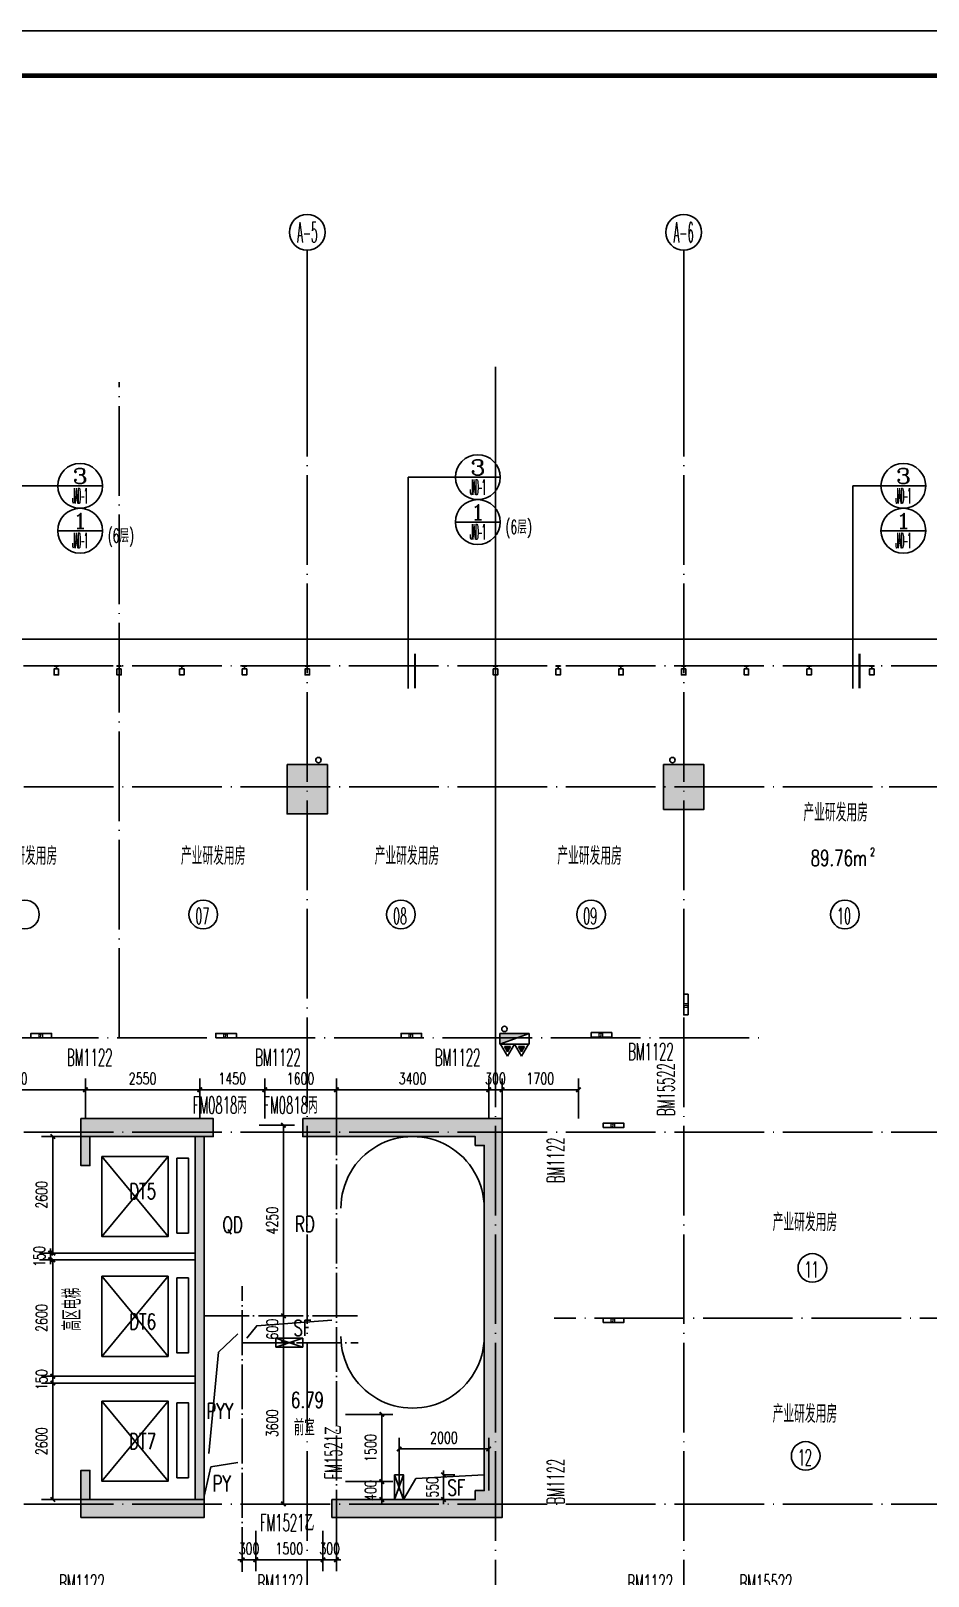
# Model space of a CAD drawing. Extents: x 1980812 to 2578970, y -669191 to 284498.
# Drawn here: x 2022199 to 2042221, y 241123 to 275602 of the extents above; entities that cross this region are included whole.
import ezdxf
from ezdxf.enums import TextEntityAlignment as Align

# ---------------------------------------------------------------- set-up
doc = ezdxf.new("R2010")
doc.units = 0
doc.header["$LTSCALE"] = 1000
doc.header["$MEASUREMENT"] = 0
doc.linetypes.add('DOTE', pattern=[2.42, 2, -0.2, 0.02, -0.2])
for name, color, linetype in [('0-文字（管井）', 53, 'Continuous'), ('0-文字（防火门)', 22, 'Continuous'), ('AXIS', 3, 'Continuous'), ('AXIS_TEXT', 7, 'Continuous'), ('COLU', 6, 'Continuous'), ('COLU_HATCH', 251, 'Continuous'), ('DIM_SYMB', 3, 'Continuous'), ('dote', 1, 'DOTE'), ('DQ-L', 2, 'Continuous'), ('DQ2', 2, 'Continuous'), ('J-A栋塔楼平面图$0$EQUIP_消火栓', 255, 'Continuous'), ('J-A栋塔楼平面图$0$VALVE_喷淋', 255, 'Continuous'), ('J-A栋塔楼平面图$0$VPIPE-废水', 30, 'Continuous'), ('J-A栋塔楼平面图$0$VPIPE-消防', 20, 'Continuous'), ('J-A栋塔楼平面图$0$VPIPE-雨水', 141, 'Continuous'), ('STAIR', 2, 'Continuous'), ('TK', 1, 'Continuous'), ('WALL', 4, 'Continuous'), ('WINDOW', 2, 'Continuous'), ('幕墙编号', 14, 'Continuous'), ('房号', 231, 'Continuous'), ('房间名称', 7, 'Continuous'), ('看线', 66, 'Continuous'), ('空线', 3, 'Continuous'), ('窗户分隔', 133, 'Continuous'), ('节点', 3, 'Continuous'), ('详细标注', 231, 'Continuous'), ('门窗编号', 56, 'Continuous'), ('门窗编号（回迁图纸）', 56, 'Continuous')]:
    doc.layers.add(name, color=color, linetype=linetype)
doc.styles.add('_TCH_AXIS', font='COMPLEX', dxfattribs={"bigfont": 'GBCBIG'})
doc.styles.add('_TCH_DIM_T3', font='SIMPLEX', dxfattribs={"width": 0.705882, "bigfont": 'GBCBIG'})
doc.styles.add('COMP', font='COMPLEX.shx', dxfattribs={"bigfont": 'hztxt'})
doc.styles.add('COMPLEX', font='COMPLEX')
doc.styles.add('D8', font='txtw.shx', dxfattribs={"width": 0.7, "bigfont": 'hztxtw.shx'})
doc.styles.add('HZF', font='ROMANS2', dxfattribs={"width": 0.7, "bigfont": 'HZDF2'})
doc.styles.add('HZTXTW', font='txtw.shx', dxfattribs={"width": 0.6, "bigfont": 'hztxtw.shx'})
doc.dimstyles.new('_TCH_ARCH&&100', dxfattribs={"dimtxt": 255, "dimasz": 100, "dimexe": 250, "dimexo": 300, "dimgap": 122.5, "dimtad": 1, "dimdec": 0, "dimzin": 0, "dimdsep": 46, "dimtxsty": '_TCH_DIM_T3', "dimblk": 'ARCHTICK', "dimcen": 0.09, "dimclrt": 7, "dimazin": 2, "dimtfac": 1, "dimtdec": 0, "dimtix": 1, "dimtmove": 2, "dimatfit": 3, "dimfxl": 1, "dimtolj": 1, "dimtzin": 0, "dimarcsym": 0})

# ---------------------------------------------------------------- blocks, each defined once
blk = doc.blocks.new('A$C40541402')
at = {"layer": 'dote'}
blk.add_line((-6421, -5600), (41785.7, -5600), dxfattribs=at)
blk = doc.blocks.new('_index')
blk.add_line((-0.5, 0), (0.5, 0))
blk.add_circle((0, 0), 0.5)
at = {"style": 'COMP'}
for tag, width, p, p2 in [('1', 2.333333, (-0.17, 0.05), (0.17, 0.05)), ('-', 1.166667, (-0.17, -0.39), (0.17, -0.39))]:
    blk.add_attdef(tag, text='', height=0.34, dxfattribs=dict(at, width=width)).set_placement(p, p2, align=Align.FIT)
blk = doc.blocks.new('_ArchTick')
at = {"color": 0, "linetype": 'ByBlock', "const_width": 0.4}
blk.add_lwpolyline([(-0.5, -0.5), (0.5, 0.5)], dxfattribs=at)
blk = doc.blocks.new('*D100')
at = {"layer": 'Defpoints', "color": 0, "transparency": 16777216}
for p in [(2023850, 245431), (2022688, 242831), (2023850, 242831)]:
    blk.add_point(p, dxfattribs=at)
at = {"layer": '详细标注', "color": 0, "lineweight": -2, "transparency": 16777216}
for p, q in [((2023550, 245431), (2022438, 245431)), ((2022688, 245431), (2022688, 242831)), ((2023550, 242831), (2022438, 242831))]:
    blk.add_line(p, q, dxfattribs=at)
at = {"layer": '详细标注', "color": 0, "lineweight": -2, "transparency": 16777216, "xscale": 100, "yscale": 100, "zscale": 100}
for p, rotation in [((2022688, 245431), 90), ((2022688, 242831), 270)]:
    blk.add_blockref('_ArchTick', p, dxfattribs=dict(at, rotation=rotation))
at = {"layer": '详细标注', "color": 7, "transparency": 16777216, "insert": (2022438, 244131), "char_height": 255, "attachment_point": 5, "rotation": 90, "style": '_TCH_DIM_T3'}
blk.add_mtext('\\A1;2600', dxfattribs=at)
blk = doc.blocks.new('*D101')
at = {"layer": 'Defpoints', "color": 0, "transparency": 16777216}
for p in [(2022688, 245581), (2023850, 245581), (2023850, 245431)]:
    blk.add_point(p, dxfattribs=at)
at = {"layer": '详细标注', "color": 0, "lineweight": -2, "transparency": 16777216}
for p, q in [((2023550, 245581), (2022438, 245581)), ((2022688, 245581), (2022688, 245681)), ((2022688, 245431), (2022688, 245581)), ((2023550, 245431), (2022438, 245431)), ((2022688, 245431), (2022688, 245331))]:
    blk.add_line(p, q, dxfattribs=at)
at = {"layer": '详细标注', "color": 0, "lineweight": -2, "transparency": 16777216, "xscale": 100, "yscale": 100, "zscale": 100}
for p, rotation in [((2022688, 245581), 270), ((2022688, 245431), 90)]:
    blk.add_blockref('_ArchTick', p, dxfattribs=dict(at, rotation=rotation))
at = {"layer": '详细标注', "color": 7, "transparency": 16777216, "insert": (2022438, 245506), "char_height": 255, "attachment_point": 5, "rotation": 90, "style": '_TCH_DIM_T3'}
blk.add_mtext('\\A1;150', dxfattribs=at)
blk = doc.blocks.new('*D102')
at = {"layer": 'Defpoints', "color": 0, "transparency": 16777216}
for p in [(2022688, 248181), (2023850, 248181), (2023850, 245581)]:
    blk.add_point(p, dxfattribs=at)
at = {"layer": '详细标注', "color": 0, "lineweight": -2, "transparency": 16777216}
for p, q in [((2023550, 248181), (2022438, 248181)), ((2022688, 245581), (2022688, 248181)), ((2023550, 245581), (2022438, 245581))]:
    blk.add_line(p, q, dxfattribs=at)
at = {"layer": '详细标注', "color": 0, "lineweight": -2, "transparency": 16777216, "xscale": 100, "yscale": 100, "zscale": 100}
for p, rotation in [((2022688, 248181), 90), ((2022688, 245581), 270)]:
    blk.add_blockref('_ArchTick', p, dxfattribs=dict(at, rotation=rotation))
at = {"layer": '详细标注', "color": 7, "transparency": 16777216, "insert": (2022438, 246881), "char_height": 255, "attachment_point": 5, "rotation": 90, "style": '_TCH_DIM_T3'}
blk.add_mtext('\\A1;2600', dxfattribs=at)
blk = doc.blocks.new('*D103')
at = {"layer": 'Defpoints', "color": 0, "transparency": 16777216}
for p in [(2022638, 248331), (2023850, 248331), (2023850, 248181)]:
    blk.add_point(p, dxfattribs=at)
at = {"layer": '详细标注', "color": 0, "lineweight": -2, "transparency": 16777216}
for p, q in [((2023550, 248331), (2022388, 248331)), ((2022638, 248331), (2022638, 248431)), ((2022638, 248181), (2022638, 248331)), ((2023550, 248181), (2022388, 248181)), ((2022638, 248181), (2022638, 248081))]:
    blk.add_line(p, q, dxfattribs=at)
at = {"layer": '详细标注', "color": 0, "lineweight": -2, "transparency": 16777216, "xscale": 100, "yscale": 100, "zscale": 100}
for p, rotation in [((2022638, 248331), 270), ((2022638, 248181), 90)]:
    blk.add_blockref('_ArchTick', p, dxfattribs=dict(at, rotation=rotation))
at = {"layer": '详细标注', "color": 7, "transparency": 16777216, "insert": (2022388, 248256), "char_height": 255, "attachment_point": 5, "rotation": 90, "style": '_TCH_DIM_T3'}
blk.add_mtext('\\A1;150', dxfattribs=at)
blk = doc.blocks.new('*D104')
at = {"layer": 'Defpoints', "color": 0, "transparency": 16777216}
for p in [(2022688, 250931), (2023850, 250931), (2023850, 248331)]:
    blk.add_point(p, dxfattribs=at)
at = {"layer": '详细标注', "color": 0, "lineweight": -2, "transparency": 16777216}
for p, q in [((2023550, 250931), (2022438, 250931)), ((2022688, 248331), (2022688, 250931)), ((2023550, 248331), (2022438, 248331))]:
    blk.add_line(p, q, dxfattribs=at)
at = {"layer": '详细标注', "color": 0, "lineweight": -2, "transparency": 16777216, "xscale": 100, "yscale": 100, "zscale": 100}
for p, rotation in [((2022688, 250931), 90), ((2022688, 248331), 270)]:
    blk.add_blockref('_ArchTick', p, dxfattribs=dict(at, rotation=rotation))
at = {"layer": '详细标注', "color": 7, "transparency": 16777216, "insert": (2022438, 249631), "char_height": 255, "attachment_point": 5, "rotation": 90, "style": '_TCH_DIM_T3'}
blk.add_mtext('\\A1;2600', dxfattribs=at)
blk = doc.blocks.new('huxingbianhao')
at = {"layer": '房号'}
for centre in [(25398, -2845), (29378, -2845), (33790, -2845), (38033, -2845), (43698, -2845), (42972, -10732), (42823, -14927)]:
    blk.add_circle(centre, 320, dxfattribs=at)
at = {"layer": '房号', "style": 'HZTXTW', "width": 0.506757}
for s, p in [('07', (29203, -3059)), ('08', (33615, -3059)), ('09', (37858, -3059)), ('10', (43523, -3059)), ('11', (42797, -10945)), ('12', (42648, -15140))]:
    blk.add_text(s, height=358.4, dxfattribs=at).set_placement(p)
blk = doc.blocks.new('*D1727')
at = {"layer": 'Defpoints', "color": 0, "transparency": 16777216}
for p in [(11000, -6200), (12113, -6200), (11000, -7700)]:
    blk.add_point(p, dxfattribs=at)
at = {"layer": '详细标注', "color": 0, "lineweight": -2, "transparency": 16777216}
for p, q in [((11300, -6200), (12363, -6200)), ((12113, -7700), (12113, -6200)), ((11300, -7700), (12363, -7700))]:
    blk.add_line(p, q, dxfattribs=at)
at = {"layer": '详细标注', "color": 0, "lineweight": -2, "transparency": 16777216, "xscale": 100, "yscale": 100, "zscale": 100}
for p, rotation in [((12113, -6200), 90), ((12113, -7700), 270)]:
    blk.add_blockref('_ArchTick', p, dxfattribs=dict(at, rotation=rotation))
at = {"layer": '详细标注', "color": 7, "transparency": 16777216, "insert": (11863, -6950), "char_height": 255, "attachment_point": 5, "rotation": 90, "style": '_TCH_DIM_T3'}
blk.add_mtext('\\A1;1500', dxfattribs=at)
blk = doc.blocks.new('*D1728')
at = {"layer": 'Defpoints', "color": 0, "transparency": 16777216}
for p in [(11000, -7700), (11000, -8100), (12113, -8100)]:
    blk.add_point(p, dxfattribs=at)
at = {"layer": '详细标注', "color": 0, "lineweight": -2, "transparency": 16777216}
for p, q in [((11300, -7700), (12363, -7700)), ((12113, -7700), (12113, -7600)), ((12113, -7700), (12113, -8100)), ((11300, -8100), (12363, -8100)), ((12113, -8100), (12113, -8200))]:
    blk.add_line(p, q, dxfattribs=at)
at = {"layer": '详细标注', "color": 0, "lineweight": -2, "transparency": 16777216, "xscale": 100, "yscale": 100, "zscale": 100}
for p, rotation in [((12113, -7700), 270), ((12113, -8100), 90)]:
    blk.add_blockref('_ArchTick', p, dxfattribs=dict(at, rotation=rotation))
at = {"layer": '详细标注', "color": 7, "transparency": 16777216, "insert": (11863, -7900), "char_height": 255, "attachment_point": 5, "rotation": 90, "style": '_TCH_DIM_T3'}
blk.add_mtext('\\A1;400', dxfattribs=at)
blk = doc.blocks.new('*D1736')
at = {"layer": 'Defpoints', "color": 0, "transparency": 16777216}
for p in [(5500, 1044), (2300, 100), (5500, 100)]:
    blk.add_point(p, dxfattribs=at)
at = {"layer": '详细标注', "color": 0, "lineweight": -2, "transparency": 16777216}
for p, q in [((2300, 400), (2300, 1294)), ((2300, 1044), (5500, 1044)), ((5500, 400), (5500, 1294))]:
    blk.add_line(p, q, dxfattribs=at)
at = {"layer": '详细标注', "color": 0, "lineweight": -2, "transparency": 16777216, "xscale": 100, "yscale": 100, "zscale": 100, "rotation": 180}
blk.add_blockref('_ArchTick', (2300, 1044), dxfattribs=at)
at = {"layer": '详细标注', "color": 0, "lineweight": -2, "transparency": 16777216, "xscale": 100, "yscale": 100, "zscale": 100}
blk.add_blockref('_ArchTick', (5500, 1044), dxfattribs=at)
at = {"layer": '详细标注', "color": 7, "transparency": 16777216, "insert": (3900, 1294), "char_height": 255, "attachment_point": 5, "style": '_TCH_DIM_T3'}
blk.add_mtext('\\A1;3200', dxfattribs=at)
blk = doc.blocks.new('*D1737')
at = {"layer": 'Defpoints', "color": 0, "transparency": 16777216}
for p in [(8050, 1044), (5500, 100), (8050, 100)]:
    blk.add_point(p, dxfattribs=at)
at = {"layer": '详细标注', "color": 0, "lineweight": -2, "transparency": 16777216}
for p, q in [((5500, 400), (5500, 1294)), ((5500, 1044), (8050, 1044)), ((8050, 400), (8050, 1294))]:
    blk.add_line(p, q, dxfattribs=at)
at = {"layer": '详细标注', "color": 0, "lineweight": -2, "transparency": 16777216, "xscale": 100, "yscale": 100, "zscale": 100, "rotation": 180}
blk.add_blockref('_ArchTick', (5500, 1044), dxfattribs=at)
at = {"layer": '详细标注', "color": 0, "lineweight": -2, "transparency": 16777216, "xscale": 100, "yscale": 100, "zscale": 100}
blk.add_blockref('_ArchTick', (8050, 1044), dxfattribs=at)
at = {"layer": '详细标注', "color": 7, "transparency": 16777216, "insert": (6775, 1294), "char_height": 255, "attachment_point": 5, "style": '_TCH_DIM_T3'}
blk.add_mtext('\\A1;2550', dxfattribs=at)
blk = doc.blocks.new('*D1738')
at = {"layer": 'Defpoints', "color": 0, "transparency": 16777216}
for p in [(9500, 1044), (8050, 100), (9500, 100)]:
    blk.add_point(p, dxfattribs=at)
at = {"layer": '详细标注', "color": 0, "lineweight": -2, "transparency": 16777216}
for p, q in [((8050, 400), (8050, 1294)), ((8050, 1044), (9500, 1044)), ((9500, 400), (9500, 1294))]:
    blk.add_line(p, q, dxfattribs=at)
at = {"layer": '详细标注', "color": 0, "lineweight": -2, "transparency": 16777216, "xscale": 100, "yscale": 100, "zscale": 100, "rotation": 180}
blk.add_blockref('_ArchTick', (8050, 1044), dxfattribs=at)
at = {"layer": '详细标注', "color": 0, "lineweight": -2, "transparency": 16777216, "xscale": 100, "yscale": 100, "zscale": 100}
blk.add_blockref('_ArchTick', (9500, 1044), dxfattribs=at)
at = {"layer": '详细标注', "color": 7, "transparency": 16777216, "insert": (8775, 1294), "char_height": 255, "attachment_point": 5, "style": '_TCH_DIM_T3'}
blk.add_mtext('\\A1;1450', dxfattribs=at)
blk = doc.blocks.new('*D1739')
at = {"layer": 'Defpoints', "color": 0, "transparency": 16777216}
for p in [(11100, 1044), (9500, 100), (11100, 100)]:
    blk.add_point(p, dxfattribs=at)
at = {"layer": '详细标注', "color": 0, "lineweight": -2, "transparency": 16777216}
for p, q in [((9500, 400), (9500, 1294)), ((9500, 1044), (11100, 1044)), ((11100, 400), (11100, 1294))]:
    blk.add_line(p, q, dxfattribs=at)
at = {"layer": '详细标注', "color": 0, "lineweight": -2, "transparency": 16777216, "xscale": 100, "yscale": 100, "zscale": 100, "rotation": 180}
blk.add_blockref('_ArchTick', (9500, 1044), dxfattribs=at)
at = {"layer": '详细标注', "color": 0, "lineweight": -2, "transparency": 16777216, "xscale": 100, "yscale": 100, "zscale": 100}
blk.add_blockref('_ArchTick', (11100, 1044), dxfattribs=at)
at = {"layer": '详细标注', "color": 7, "transparency": 16777216, "insert": (10300, 1294), "char_height": 255, "attachment_point": 5, "style": '_TCH_DIM_T3'}
blk.add_mtext('\\A1;1600', dxfattribs=at)
blk = doc.blocks.new('*D1740')
at = {"layer": 'Defpoints', "color": 0, "transparency": 16777216}
for p in [(14500, 1044), (11100, 100), (14500, 100)]:
    blk.add_point(p, dxfattribs=at)
at = {"layer": '详细标注', "color": 0, "lineweight": -2, "transparency": 16777216}
for p, q in [((11100, 400), (11100, 1294)), ((11100, 1044), (14500, 1044)), ((14500, 400), (14500, 1294))]:
    blk.add_line(p, q, dxfattribs=at)
at = {"layer": '详细标注', "color": 0, "lineweight": -2, "transparency": 16777216, "xscale": 100, "yscale": 100, "zscale": 100, "rotation": 180}
blk.add_blockref('_ArchTick', (11100, 1044), dxfattribs=at)
at = {"layer": '详细标注', "color": 0, "lineweight": -2, "transparency": 16777216, "xscale": 100, "yscale": 100, "zscale": 100}
blk.add_blockref('_ArchTick', (14500, 1044), dxfattribs=at)
at = {"layer": '详细标注', "color": 7, "transparency": 16777216, "insert": (12800, 1294), "char_height": 255, "attachment_point": 5, "style": '_TCH_DIM_T3'}
blk.add_mtext('\\A1;3400', dxfattribs=at)
blk = doc.blocks.new('*D1741')
at = {"layer": 'Defpoints', "color": 0, "transparency": 16777216}
for p in [(14800, 1044), (14500, 100), (14800, 100)]:
    blk.add_point(p, dxfattribs=at)
at = {"layer": '详细标注', "color": 0, "lineweight": -2, "transparency": 16777216}
for p, q in [((14500, 1044), (14400, 1044)), ((14500, 400), (14500, 1294)), ((14500, 1044), (14800, 1044)), ((14800, 400), (14800, 1294)), ((14800, 1044), (14900, 1044))]:
    blk.add_line(p, q, dxfattribs=at)
at = {"layer": '详细标注', "color": 0, "lineweight": -2, "transparency": 16777216, "xscale": 100, "yscale": 100, "zscale": 100}
blk.add_blockref('_ArchTick', (14500, 1044), dxfattribs=at)
at = {"layer": '详细标注', "color": 0, "lineweight": -2, "transparency": 16777216, "xscale": 100, "yscale": 100, "zscale": 100, "rotation": 180}
blk.add_blockref('_ArchTick', (14800, 1044), dxfattribs=at)
at = {"layer": '详细标注', "color": 7, "transparency": 16777216, "insert": (14650, 1294), "char_height": 255, "attachment_point": 5, "style": '_TCH_DIM_T3'}
blk.add_mtext('\\A1;300', dxfattribs=at)
blk = doc.blocks.new('*D1742')
at = {"layer": 'Defpoints', "color": 0, "transparency": 16777216}
for p in [(16500, 1044), (14800, 100), (16500, 100)]:
    blk.add_point(p, dxfattribs=at)
at = {"layer": '详细标注', "color": 0, "lineweight": -2, "transparency": 16777216}
for p, q in [((14800, 400), (14800, 1294)), ((14800, 1044), (16500, 1044)), ((16500, 400), (16500, 1294))]:
    blk.add_line(p, q, dxfattribs=at)
at = {"layer": '详细标注', "color": 0, "lineweight": -2, "transparency": 16777216, "xscale": 100, "yscale": 100, "zscale": 100, "rotation": 180}
blk.add_blockref('_ArchTick', (14800, 1044), dxfattribs=at)
at = {"layer": '详细标注', "color": 0, "lineweight": -2, "transparency": 16777216, "xscale": 100, "yscale": 100, "zscale": 100}
blk.add_blockref('_ArchTick', (16500, 1044), dxfattribs=at)
at = {"layer": '详细标注', "color": 7, "transparency": 16777216, "insert": (15650, 1294), "char_height": 255, "attachment_point": 5, "style": '_TCH_DIM_T3'}
blk.add_mtext('\\A1;1700', dxfattribs=at)
blk = doc.blocks.new('*D1751')
at = {"layer": 'Defpoints', "color": 0, "transparency": 16777216}
for p in [(9080, 250), (9918, 250), (9080, -4000)]:
    blk.add_point(p, dxfattribs=at)
at = {"layer": '详细标注', "color": 0, "lineweight": -2, "transparency": 16777216}
for p, q in [((9380, 250), (10168, 250)), ((9918, -4000), (9918, 250)), ((9380, -4000), (10168, -4000))]:
    blk.add_line(p, q, dxfattribs=at)
at = {"layer": '详细标注', "color": 0, "lineweight": -2, "transparency": 16777216, "xscale": 100, "yscale": 100, "zscale": 100}
for p, rotation in [((9918, 250), 90), ((9918, -4000), 270)]:
    blk.add_blockref('_ArchTick', p, dxfattribs=dict(at, rotation=rotation))
at = {"layer": '详细标注', "color": 7, "transparency": 16777216, "insert": (9668, -1875), "char_height": 255, "attachment_point": 5, "rotation": 90, "style": '_TCH_DIM_T3'}
blk.add_mtext('\\A1;4250', dxfattribs=at)
blk = doc.blocks.new('*D1752')
at = {"layer": 'Defpoints', "color": 0, "transparency": 16777216}
for p in [(9380, -4000), (9380, -4600), (9918, -4600)]:
    blk.add_point(p, dxfattribs=at)
at = {"layer": '详细标注', "color": 0, "lineweight": -2, "transparency": 16777216}
for p, q in [((9680, -4000), (10168, -4000)), ((9918, -4000), (9918, -3900)), ((9918, -4000), (9918, -4600)), ((9680, -4600), (10168, -4600)), ((9918, -4600), (9918, -4700))]:
    blk.add_line(p, q, dxfattribs=at)
at = {"layer": '详细标注', "color": 0, "lineweight": -2, "transparency": 16777216, "xscale": 100, "yscale": 100, "zscale": 100}
for p, rotation in [((9918, -4000), 270), ((9918, -4600), 90)]:
    blk.add_blockref('_ArchTick', p, dxfattribs=dict(at, rotation=rotation))
at = {"layer": '详细标注', "color": 7, "transparency": 16777216, "insert": (9668, -4300), "char_height": 255, "attachment_point": 5, "rotation": 90, "style": '_TCH_DIM_T3'}
blk.add_mtext('\\A1;600', dxfattribs=at)
blk = doc.blocks.new('*D1753')
at = {"layer": 'Defpoints', "color": 0, "transparency": 16777216}
for p in [(9380, -4600), (9380, -8200), (9918, -8200)]:
    blk.add_point(p, dxfattribs=at)
at = {"layer": '详细标注', "color": 0, "lineweight": -2, "transparency": 16777216}
for p, q in [((9680, -4600), (10168, -4600)), ((9918, -4600), (9918, -8200)), ((9680, -8200), (10168, -8200))]:
    blk.add_line(p, q, dxfattribs=at)
at = {"layer": '详细标注', "color": 0, "lineweight": -2, "transparency": 16777216, "xscale": 100, "yscale": 100, "zscale": 100}
for p, rotation in [((9918, -4600), 90), ((9918, -8200), 270)]:
    blk.add_blockref('_ArchTick', p, dxfattribs=dict(at, rotation=rotation))
at = {"layer": '详细标注', "color": 7, "transparency": 16777216, "insert": (9668, -6400), "char_height": 255, "attachment_point": 5, "rotation": 90, "style": '_TCH_DIM_T3'}
blk.add_mtext('\\A1;3600', dxfattribs=at)
blk = doc.blocks.new('*D1758')
at = {"layer": 'Defpoints', "color": 0, "transparency": 16777216}
for p in [(9000, -8500), (9300, -8500), (9300, -9445)]:
    blk.add_point(p, dxfattribs=at)
at = {"layer": '详细标注', "color": 0, "lineweight": -2, "transparency": 16777216}
for p, q in [((9000, -8800), (9000, -9695)), ((9300, -8800), (9300, -9695)), ((9000, -9445), (8900, -9445)), ((9000, -9445), (9300, -9445)), ((9300, -9445), (9400, -9445))]:
    blk.add_line(p, q, dxfattribs=at)
at = {"layer": '详细标注', "color": 0, "lineweight": -2, "transparency": 16777216, "xscale": 100, "yscale": 100, "zscale": 100}
blk.add_blockref('_ArchTick', (9000, -9445), dxfattribs=at)
at = {"layer": '详细标注', "color": 0, "lineweight": -2, "transparency": 16777216, "xscale": 100, "yscale": 100, "zscale": 100, "rotation": 180}
blk.add_blockref('_ArchTick', (9300, -9445), dxfattribs=at)
at = {"layer": '详细标注', "color": 7, "transparency": 16777216, "insert": (9150, -9195), "char_height": 255, "attachment_point": 5, "style": '_TCH_DIM_T3'}
blk.add_mtext('\\A1;300', dxfattribs=at)
blk = doc.blocks.new('*D1759')
at = {"layer": 'Defpoints', "color": 0, "transparency": 16777216}
for p in [(9300, -8500), (10800, -8500), (10800, -9445)]:
    blk.add_point(p, dxfattribs=at)
at = {"layer": '详细标注', "color": 0, "lineweight": -2, "transparency": 16777216}
for p, q in [((9300, -8800), (9300, -9695)), ((10800, -8800), (10800, -9695)), ((9300, -9445), (10800, -9445))]:
    blk.add_line(p, q, dxfattribs=at)
at = {"layer": '详细标注', "color": 0, "lineweight": -2, "transparency": 16777216, "xscale": 100, "yscale": 100, "zscale": 100, "rotation": 180}
blk.add_blockref('_ArchTick', (9300, -9445), dxfattribs=at)
at = {"layer": '详细标注', "color": 0, "lineweight": -2, "transparency": 16777216, "xscale": 100, "yscale": 100, "zscale": 100}
blk.add_blockref('_ArchTick', (10800, -9445), dxfattribs=at)
at = {"layer": '详细标注', "color": 7, "transparency": 16777216, "insert": (10050, -9195), "char_height": 255, "attachment_point": 5, "style": '_TCH_DIM_T3'}
blk.add_mtext('\\A1;1500', dxfattribs=at)
blk = doc.blocks.new('*D1760')
at = {"layer": 'Defpoints', "color": 0, "transparency": 16777216}
for p in [(10800, -8500), (11100, -8500), (11100, -9445)]:
    blk.add_point(p, dxfattribs=at)
at = {"layer": '详细标注', "color": 0, "lineweight": -2, "transparency": 16777216}
for p, q in [((10800, -8800), (10800, -9695)), ((11100, -8800), (11100, -9695)), ((10800, -9445), (10700, -9445)), ((10800, -9445), (11100, -9445)), ((11100, -9445), (11200, -9445))]:
    blk.add_line(p, q, dxfattribs=at)
at = {"layer": '详细标注', "color": 0, "lineweight": -2, "transparency": 16777216, "xscale": 100, "yscale": 100, "zscale": 100}
blk.add_blockref('_ArchTick', (10800, -9445), dxfattribs=at)
at = {"layer": '详细标注', "color": 0, "lineweight": -2, "transparency": 16777216, "xscale": 100, "yscale": 100, "zscale": 100, "rotation": 180}
blk.add_blockref('_ArchTick', (11100, -9445), dxfattribs=at)
at = {"layer": '详细标注', "color": 7, "transparency": 16777216, "insert": (10950, -9195), "char_height": 255, "attachment_point": 5, "style": '_TCH_DIM_T3'}
blk.add_mtext('\\A1;300', dxfattribs=at)
blk = doc.blocks.new('*D1761')
at = {"layer": 'Defpoints', "color": 0, "transparency": 16777216}
for p in [(14500, -6972), (12500, -8200), (14500, -8200)]:
    blk.add_point(p, dxfattribs=at)
at = {"layer": '详细标注', "color": 0, "lineweight": -2, "transparency": 16777216}
for p, q in [((12500, -7900), (12500, -6722)), ((14500, -7900), (14500, -6722)), ((12500, -6972), (14500, -6972))]:
    blk.add_line(p, q, dxfattribs=at)
at = {"layer": '详细标注', "color": 0, "lineweight": -2, "transparency": 16777216, "xscale": 100, "yscale": 100, "zscale": 100, "rotation": 180}
blk.add_blockref('_ArchTick', (12500, -6972), dxfattribs=at)
at = {"layer": '详细标注', "color": 0, "lineweight": -2, "transparency": 16777216, "xscale": 100, "yscale": 100, "zscale": 100}
blk.add_blockref('_ArchTick', (14500, -6972), dxfattribs=at)
at = {"layer": '详细标注', "color": 7, "transparency": 16777216, "insert": (13500, -6722), "char_height": 255, "attachment_point": 5, "style": '_TCH_DIM_T3'}
blk.add_mtext('\\A1;2000', dxfattribs=at)
blk = doc.blocks.new('*D1763')
at = {"layer": 'Defpoints', "color": 0, "transparency": 16777216}
for p in [(13180, -7550), (13491, -7550), (13180, -8100)]:
    blk.add_point(p, dxfattribs=at)
at = {"layer": '详细标注', "color": 0, "lineweight": -2, "transparency": 16777216}
for p, q in [((13480, -7550), (13741, -7550)), ((13491, -7550), (13491, -7450)), ((13491, -8100), (13491, -7550)), ((13480, -8100), (13741, -8100)), ((13491, -8100), (13491, -8200))]:
    blk.add_line(p, q, dxfattribs=at)
at = {"layer": '详细标注', "color": 0, "lineweight": -2, "transparency": 16777216, "xscale": 100, "yscale": 100, "zscale": 100}
for p, rotation in [((13491, -7550), 270), ((13491, -8100), 90)]:
    blk.add_blockref('_ArchTick', p, dxfattribs=dict(at, rotation=rotation))
at = {"layer": '详细标注', "color": 7, "transparency": 16777216, "insert": (13241, -7825), "char_height": 255, "attachment_point": 5, "rotation": 90, "style": '_TCH_DIM_T3'}
blk.add_mtext('\\A1;550', dxfattribs=at)
blk = doc.blocks.new('4~10层墙柱')
at = {"layer": 'COLU_HATCH'}
h = blk.add_hatch(color=256, dxfattribs=at)
h.dxf.hatch_style = 1
h.paths.add_polyline_path([(53902, -1140648), (53902, -1139748), (54902, -1139748), (54902, -1140648)])
h = blk.add_hatch(color=256, dxfattribs=at)
h.dxf.hatch_style = 1
h.paths.add_polyline_path([(61802, -1148698), (62202, -1148698), (62202, -1144848), (62402, -1144848), (62402, -1144648), (70102, -1144648), (70102, -1144848), (70302, -1144848), (70302, -1148048), (70702, -1148048), (70702, -1144248), (61802, -1144248)])
h = blk.add_hatch(color=256, dxfattribs=at)
h.dxf.hatch_style = 1
h.paths.add_polyline_path([(53902, -1149048), (53902, -1148148), (55002, -1148148), (55002, -1149048)])
h = blk.add_hatch(color=256, dxfattribs=at)
h.dxf.hatch_style = 1
h.paths.add_polyline_path([(61802, -1153648), (62852, -1153648), (62852, -1153448), (62202, -1153448), (62202, -1150698), (61802, -1150698)])
h = blk.add_hatch(color=256, dxfattribs=at)
h.dxf.hatch_style = 1
h.paths.add_polyline_path([(62202, -1150898), (70302, -1150898), (70302, -1151098), (62202, -1151098)])
h = blk.add_hatch(color=256, dxfattribs=at)
h.dxf.hatch_style = 1
h.paths.add_polyline_path([(70702, -1153648), (69652, -1153648), (69652, -1153448), (70302, -1153448), (70302, -1150898), (70702, -1150898)])
at = {"layer": 'COLU'}
for points in [[(53902, -1140648), (53902, -1139748), (54902, -1139748), (54902, -1140648)], [(61802, -1148698), (62202, -1148698), (62202, -1144848), (62402, -1144848), (62402, -1144648), (70102, -1144648), (70102, -1144848), (70302, -1144848), (70302, -1148048), (70702, -1148048), (70702, -1144248), (61802, -1144248)], [(53902, -1149048), (53902, -1148148), (55002, -1148148), (55002, -1149048)], [(61802, -1153648), (62852, -1153648), (62852, -1153448), (62202, -1153448), (62202, -1150698), (61802, -1150698)], [(62202, -1150898), (70302, -1150898), (70302, -1151098), (62202, -1151098)], [(70702, -1153648), (69652, -1153648), (69652, -1153448), (70302, -1153448), (70302, -1150898), (70702, -1150898)]]:
    blk.add_lwpolyline(points, close=True, dxfattribs=at)
blk = doc.blocks.new('J-A栋塔楼平面图$0$灭火器')
at = {"layer": 'J-A栋塔楼平面图$0$VALVE_喷淋'}
for points in [[(-87, 50), (-156, 170), (-225, 50)], [(225, 50), (156, 170), (87, 50)]]:
    blk.add_hatch(color=8, dxfattribs=at).paths.add_polyline_path(points)
at = {"layer": 'J-A栋塔楼平面图$0$EQUIP_消火栓'}
for p, q in [((-156, 270), (-312, 0)), ((-156, 170), (-225, 50)), ((-225, 50), (-87, 50)), ((0, 0), (-156, 270)), ((-87, 50), (-156, 170)), ((156, 270), (0, 0)), ((0, 0), (312, 0)), ((156, 170), (87, 50)), ((87, 50), (225, 50)), ((312, 0), (156, 270)), ((225, 50), (156, 170)), ((-312, 0), (0, 0))]:
    blk.add_line(p, q, dxfattribs=at)
blk = doc.blocks.new('J-A栋塔楼平面图$0$$TwtSys$00000434')
for p, q in [((-0.5, 0.5), (-0.5, -0.5)), ((-0.5, -0.5), (0.5, 0.5)), ((0.5, 0.5), (-0.5, 0.5)), ((0.5, -0.5), (0.5, 0.5)), ((-0.5, -0.5), (0.5, -0.5))]:
    blk.add_line(p, q)
blk.add_solid([(0.5, -0.5), (0.5, 0.5), (-0.5, -0.5)])
blk = doc.blocks.new('J-A栋塔楼平面图$0$A$C67AB3AD5')
at = {"layer": 'J-A栋塔楼平面图$0$VPIPE-废水', "linetype": 'Continuous'}
blk.add_circle((31950, 600), 60, dxfattribs=at)
at = {"layer": 'J-A栋塔楼平面图$0$VPIPE-消防', "linetype": 'Continuous'}
blk.add_circle((36100, -5400), 60, dxfattribs=at)
at = {"layer": 'J-A栋塔楼平面图$0$VPIPE-雨水', "linetype": 'Continuous'}
blk.add_circle((39850, 600), 60, dxfattribs=at)
at = {"layer": 'J-A栋塔楼平面图$0$EQUIP_消火栓', "xscale": 649.9999999999984, "yscale": 239.9999999999995, "zscale": 649.9999999999984, "rotation": 179.9999984285999}
blk.add_blockref('J-A栋塔楼平面图$0$$TwtSys$00000434', (36325, -5620), dxfattribs=at)
at = {"layer": 'J-A栋塔楼平面图$0$EQUIP_消火栓', "xscale": -1, "rotation": 180}
blk.add_blockref('J-A栋塔楼平面图$0$灭火器', (36325, -5740), dxfattribs=at)
blk = doc.blocks.new('DQ-EL-D1')
at = {"layer": 'DQ2'}
blk.add_lwpolyline([(-230, -50), (230, -50), (230, 50), (-230, 50)], close=True, dxfattribs=at)
at = {"layer": 'DQ2', "style": 'D8', "width": 0.7}
blk.add_text('D1', height=80, dxfattribs=at).set_placement((-8, 0), align=Align.MIDDLE)
blk = doc.blocks.new('A$C19E03273')
at = {"layer": 'DQ-L', "rotation": 90}
for p in [(6450, -4887), (40150, -4856), (6450, -18621), (40150, -18592)]:
    blk.add_blockref('DQ-EL-D1', p, dxfattribs=at)
at = {"layer": 'DQ-L'}
for p in [(11383, -5550), (17168, -5550), (21554, -5550), (25764, -5550), (29887, -5550), (34022, -5550), (38266, -5532), (7783, -7552), (38534, -7550), (38534, -11900), (7783, -16150), (8873, -18156), (13042, -18150), (17231, -18150), (21483, -18156), (25502, -18150), (30225, -18150), (36960, -18148)]:
    blk.add_blockref('DQ-EL-D1', p, dxfattribs=at)
blk = doc.blocks.new('sshsgrs')
at = {"layer": '门窗编号（回迁图纸）', "style": 'HZTXTW', "width": 0.5}
blk.add_text('BM15522', height=380, dxfattribs=at).set_placement((2000831, 252506))
blk = doc.blocks.new('sthnsth')
at = {"layer": '门窗编号（回迁图纸）', "style": 'HZTXTW', "width": 0.5}
blk.add_text('BM1122', height=380, dxfattribs=at).set_placement((2008429, 252506))
blk = doc.blocks.new('strhsrthstr')
at = {"layer": '门窗编号'}
for name, p in [('sshsgrs', (0, 0)), ('sthnsth', (0, 0)), ('sthnsth', (6043, 0)), ('sthnsth', (10134, 0)), ('sthnsth', (14573, 0)), ('sthnsth', (18775, 0)), ('sthnsth', (22784, 0)), ('sthnsth', (27098, 132)), ('sthnsth', (-2387, -11728)), ('sthnsth', (1777, -11728)), ('sthnsth', (6105, -11728)), ('sthnsth', (10193, -11728)), ('sthnsth', (14400, -11728)), ('sthnsth', (18826, -11728)), ('sthnsth', (27078, -11728)), ('sshsgrs', (37182, -11731))]:
    blk.add_blockref(name, p, dxfattribs=at)
at = {"layer": '门窗编号', "rotation": 90}
for name, p in [('sshsgrs', (2289066, -1749438)), ('sthnsth', (2258460, -1758535)), ('sthnsth', (2286607, -1758535)), ('sthnsth', (2258460, -1765703)), ('sthnsth', (2286607, -1765703)), ('sshsgrs', (2256146, -1759794))]:
    blk.add_blockref(name, p, dxfattribs=at)
blk = doc.blocks.new('_AXISO')
blk.add_circle((0, 0), 0.5)
at = {"layer": 'AXIS_TEXT', "style": 'COMPLEX', "width": 1.041667}
blk.add_attdef('A', text='', height=0.56, dxfattribs=at).set_placement((-0.25, -0.28), (0.25, -0.28), align=Align.FIT)
blk = doc.blocks.new('竖梃0903')
at = {"layer": '窗户分隔'}
blk.add_line((115028288, 22648046), (115028222, 22648046), dxfattribs=at)
for points in [[(115028222, 22648096), (115028225, 22648096), (115028225, 22647996), (115028222, 22647996)], [(115028288, 22648096), (115028422, 22648096), (115028422, 22647996), (115028288, 22647996)]]:
    blk.add_lwpolyline(points, close=True, dxfattribs=at)
blk = doc.blocks.new('A$C4CED5D62')
at = {"layer": 'DIM_SYMB'}
for p, q in [((12600, -8100), (12400, -7550)), ((12600, -7550), (12400, -8100))]:
    blk.add_line(p, q, dxfattribs=at)
blk.add_lwpolyline([(12600, -8100), (12600, -7550), (12400, -7550), (12400, -8100)], close=True, dxfattribs=at)
at = {"layer": 'dote', "ltscale": 0.5}
for p, q in [((11100, 587.5), (11100, -9019.5)), ((9000, -9715.5), (9000, -3337)), ((8150, -4000), (11589.5, -4000)), ((9000, -4600), (11589.5, -4600))]:
    blk.add_line(p, q, dxfattribs=at)
at = {"layer": 'STAIR'}
for centre, start, end in [((12800, -1600.3), 359.99994, 180), ((12800, -4460), 180, 0.00006)]:
    blk.add_arc(centre, 1600, start, end, dxfattribs=at)
at = {"layer": 'WINDOW', "color": 1}
for p, q in [((7343.9, -444.3), (5868.6, -2232.7)), ((5868.6, -444.3), (7343.9, -2232.7)), ((7343.9, -3119), (5868.6, -4907.4)), ((5868.6, -3119), (7343.9, -4907.4)), ((7343.9, -5905.1), (5868.6, -7693.4)), ((5868.6, -5905.1), (7343.9, -7693.4))]:
    blk.add_line(p, q, dxfattribs=at)
for points in [[(5868.6, -444.3), (7343.9, -444.3), (7343.9, -2232.7), (5868.6, -2232.7)], [(7539.9, -481), (7797.6, -481), (7797.6, -2153.1), (7539.9, -2153.1)], [(5868.6, -3119), (7343.9, -3119), (7343.9, -4907.4), (5868.6, -4907.4)], [(7539.9, -3155.8), (7797.6, -3155.8), (7797.6, -4827.8), (7539.9, -4827.8)], [(5868.6, -5905.1), (7343.9, -5905.1), (7343.9, -7693.4), (5868.6, -7693.4)], [(7539.9, -5941.8), (7797.6, -5941.8), (7797.6, -7613.8), (7539.9, -7613.8)]]:
    blk.add_lwpolyline(points, close=True, dxfattribs=at)
at = {"layer": '看线'}
for p, q in [((7950, -2600), (5600, -2600)), ((7950, -2750), (5600, -2750)), ((7950, -5350), (5600, -5350)), ((7950, -5500), (5600, -5500))]:
    blk.add_line(p, q, dxfattribs=at)
at = {"layer": '空线'}
for p, q in [((9750, -4700), (10350, -4500)), ((10350, -4700), (9750, -4500))]:
    blk.add_line(p, q, dxfattribs=at)
for points in [[(9100, -4500), (9320.9, -4223.1), (11000, -4100)], [(8250, -7075), (8469.6, -4813.8), (8900, -4400)], [(8150, -8025), (8301.4, -7371.4), (8900, -7275)], [(12600, -8100), (12874, -7634.4), (14400, -7550)]]:
    blk.add_lwpolyline(points, dxfattribs=at)
blk.add_lwpolyline([(9750, -4500), (10350, -4500), (10350, -4700), (9750, -4700)], close=True, dxfattribs=at)
at = {"layer": '0-文字（管井）', "style": 'HZF', "width": 0.7}
for s, p in [('PYY', (8501, -6126.7)), ('PY', (8542.3, -7742.3)), ('SF', (13776.3, -7835))]:
    blk.add_text(s, height=350, dxfattribs=at).set_placement(p, align=Align.MIDDLE_CENTER)
at = {"layer": '0-文字（防火门)', "style": 'HZTXTW', "width": 0.5}
for s, p in [('FM0818丙', (7895.7, 510.2, 200)), ('FM0818丙', (9471.2, 510.2, 200)), ('FM1521乙', (9393.7, -8806.5))]:
    blk.add_text(s, height=380, dxfattribs=at).set_placement(p)
blk.add_text('FM1521乙', height=380, rotation=90, dxfattribs=at).set_placement((11222.4, -7649.5))
at = {"layer": '房间名称', "style": 'HZF', "width": 0.7}
for s, p in [('DT5', (6777.1, -1219.9)), ('QD', (8784.8, -1968.3)), ('RD', (10397.3, -1953.8)), ('DT6', (6777.1, -4128.5)), ('SF', (10341.1, -4271.2)), ('6.79', (10453.8, -5879)), ('前室', (10385.2, -6493.4)), ('DT7', (6777.1, -6798.5))]:
    blk.add_text(s, height=350, dxfattribs=at).set_placement(p, align=Align.MIDDLE_CENTER)
at = {"layer": '详细标注'}
for p1, p2, distance, picture, middle in [((2300, 100), (5500, 100), 943.6, '*D1736', (3900, 1293.6)), ((5500, 100), (8050, 100), 943.6, '*D1737', (6775, 1293.6)), ((8050, 100), (9500, 100), 943.6, '*D1738', (8775, 1293.6)), ((9500, 100), (11100, 100), 943.6, '*D1739', (10300, 1293.6)), ((11100, 100), (14500, 100), 943.6, '*D1740', (12800, 1293.6)), ((14500, 100), (14800, 100), 943.6, '*D1741', (14650, 1293.6)), ((14800, 100), (16500, 100), 943.6, '*D1742', (15650, 1293.6)), ((9079.5, -4000), (9079.5, 250), -838.7, '*D1751', (9668.2, -1875)), ((9379.5, -4000), (9379.5, -4600), 538.7, '*D1752', (9668.2, -4300)), ((9379.5, -4600), (9379.5, -8200), 538.7, '*D1753', (9668.2, -6400)), ((11000, -7700), (11000, -6200), -1112.7, '*D1727', (11862.7, -6950)), ((12500, -8200), (14500, -8200), 1227.9, '*D1761', (13500, -6722.1)), ((13180, -8100), (13180, -7550), -311.5, '*D1763', (13241.5, -7825)), ((11000, -7700), (11000, -8100), 1112.7, '*D1728', (11862.7, -7900)), ((9000, -8500), (9300, -8500), -945.1, '*D1758', (9150, -9195.1)), ((9300, -8500), (10800, -8500), -945.1, '*D1759', (10050, -9195.1)), ((10800, -8500), (11100, -8500), -945.1, '*D1760', (10950, -9195.1))]:
    dim = blk.add_aligned_dim(p1=p1, p2=p2, distance=distance, dimstyle='_TCH_ARCH&&100', dxfattribs=at)
    dim.commit()
    dim.dimension.update_dxf_attribs({"geometry": picture, "text_midpoint": middle})

msp = doc.modelspace()

# ---------------------------------------------------------------- linework, layer by layer
at = {"layer": 'AXIS'}
for p, q in [((2028366.5, 267617.9), (2028366.5, 270708.7)), ((2036766.5, 267617.9), (2036766.5, 270708.7))]:
    msp.add_line(p, q, dxfattribs=at)
at = {"layer": 'dote'}
for p, q in [((2028366.5, 268108.7), (2028366.5, 226007.8)), ((2032566.5, 268108.7), (2032566.5, 227006.4)), ((2036766.5, 268108.7), (2036766.5, 226007.8)), ((2024166.5, 253131.5), (2024166.5, 267762.4)), ((2032566.5, 253131.5), (2032566.5, 267762.4)), ((2053077.2, 261431.5), (1988210.3, 261431.5)), ((2053079.9, 258731.5), (1988213, 258731.5)), ((2053079.9, 251031.5), (1988213, 251031.5)), ((2051298, 246881.5), (2033875.2, 246881.5)), ((2053079.9, 242731.5), (1988213, 242731.5))]:
    msp.add_line(p, q, dxfattribs=at)
at = {"layer": 'TK'}
for points in [[(1980812.3, 275602.3), (2064912.3, 275602.3), (2064912.3, 216202.3), (1980812.3, 216202.3)], [(1983312.3, 274602.3), (2055912.3, 274602.3), (2055912.3, 217202.3), (1983312.3, 217202.3)]]:
    msp.add_lwpolyline(points, close=True, dxfattribs=at)
at = {"layer": 'TK', "const_width": 100}
msp.add_lwpolyline([(2063912.3, 217202.3), (2063912.3, 274602.3), (1983312.3, 274602.3), (1983312.3, 217202.3)], close=True, dxfattribs=at)
at = {"layer": '幕墙编号'}
msp.add_line((2041350.5, 258731.5), (2044465, 258731.5), dxfattribs=at)
at = {"layer": '看线', "color": 2}
msp.add_lwpolyline([(2011616.5, 262331.5), (2011616.5, 262031.5), (2046166.5, 262031.5), (2046166.5, 240181.5), (2046466.5, 240181.5)], dxfattribs=at)
at = {"layer": '节点'}
for p, q in [((2030620.3, 265642.6), (2031464.8, 265642.6)), ((2030620.3, 260931.5), (2030620.3, 265642.6)), ((2031464.8, 265642.6), (2032309.3, 265642.6)), ((2021951.8, 265449.5), (2022796.3, 265449.5)), ((2022588.8, 265449.5), (2023433.3, 265449.5)), ((2040539.2, 265449.5), (2041383.7, 265449.5)), ((2040539.2, 260931.5), (2040539.2, 265449.5)), ((2040961.5, 265449.5), (2041806, 265449.5))]:
    msp.add_line(p, q, dxfattribs=at)
at = {"layer": '节点', "ltscale": 0.5, "const_width": 50}
for points in [[(2030770.3, 260931.5), (2030770.3, 261709.5)], [(2040689.2, 260931.5), (2040689.2, 261709.5)]]:
    msp.add_lwpolyline(points, dxfattribs=at)

# ---------------------------------------------------------------- block references
at = {"layer": 'AXIS'}
ref = msp.add_blockref('_AXISO', (2028366.5, 271108.7), dxfattribs=dict(at, xscale=800, yscale=800, zscale=800))
ref.add_attrib('A', 'A-5', dxfattribs={"layer": 'AXIS_TEXT', "height": 452.55, "style": '_TCH_AXIS', "width": 0.344262}).set_placement((2028140.2, 270882.4), (2028592.8, 270882.4), align=Align.FIT)
ref = msp.add_blockref('_AXISO', (2036766.5, 271108.7), dxfattribs=dict(at, xscale=800, yscale=800, zscale=800))
ref.add_attrib('A', 'A-6', dxfattribs={"layer": 'AXIS_TEXT', "height": 452.55, "style": '_TCH_AXIS', "width": 0.344262}).set_placement((2036540.2, 270882.4), (2036992.8, 270882.4), align=Align.FIT)
at = {"layer": 'COLU', "rotation": 270}
msp.add_blockref('4~10层墙柱', (3176964.6, 313133.3), dxfattribs=at)
at = {"layer": 'DQ-L'}
msp.add_blockref('A$C19E03273', (1996666.5, 258731.5), dxfattribs=at)
at = {"layer": 'J-A栋塔楼平面图$0$VPIPE-雨水'}
msp.add_blockref('J-A栋塔楼平面图$0$A$C67AB3AD5', (1996666.5, 258731.5), dxfattribs=at)
at = {"layer": 'WALL'}
for name, p in [('A$C40541402', (1996666.5, 258731.5)), ('A$C4CED5D62', (2017916.5, 250931.5))]:
    msp.add_blockref(name, p, dxfattribs=at)
at = {"layer": 'WINDOW', "rotation": 270}
for p in [(-20625279.3, 115289653.2), (-20623879.3, 115289653.2), (-20622479.3, 115289653.2), (-20621079.3, 115289653.2), (-20619679.3, 115289653.2), (-20615479.3, 115289653.2), (-20614079.3, 115289653.2), (-20612679.3, 115289653.2), (-20611279.3, 115289653.2), (-20609879.3, 115289653.2), (-20608479.3, 115289653.2), (-20607079.3, 115289653.2)]:
    msp.add_blockref('竖梃0903', p, dxfattribs=at)
at = {"layer": '房号'}
msp.add_blockref('huxingbianhao', (1996666.5, 258731.5), dxfattribs=at)
at = {"layer": '节点', "ltscale": 0.5}
ref = msp.add_blockref('_index', (2023296.3, 265449.5), dxfattribs=dict(at, xscale=1000.000000050349, yscale=1000.000000050349, zscale=1000.000000050349))
ref.add_attrib('1', '3', dxfattribs={"layer": '0', "height": 340, "rotation": 360, "style": 'COMP', "width": 1.5}).set_placement((2023126.3, 265499.5), (2023466.3, 265499.5), align=Align.FIT)
ref.add_attrib('-', 'JAD-1', dxfattribs={"layer": '0', "height": 340, "style": 'COMP', "width": 0.225806}).set_placement((2023126.3, 265059.5), (2023466.3, 265059.5), align=Align.FIT)
ref = msp.add_blockref('_index', (2032172.3, 265642.6), dxfattribs=dict(at, xscale=1000.000000050349, yscale=1000.000000050349, zscale=1000.000000050349))
ref.add_attrib('1', '3', dxfattribs={"layer": '0', "height": 340, "rotation": 360, "style": 'COMP', "width": 1.5}).set_placement((2032002.3, 265692.6), (2032342.3, 265692.6), align=Align.FIT)
ref.add_attrib('-', 'JAD-1', dxfattribs={"layer": '0', "height": 340, "style": 'COMP', "width": 0.225806}).set_placement((2032002.3, 265252.6), (2032342.3, 265252.6), align=Align.FIT)
ref = msp.add_blockref('_index', (2041669, 265449.5), dxfattribs=dict(at, xscale=1000.000000050349, yscale=1000.000000050349, zscale=1000.000000050349))
ref.add_attrib('1', '3', dxfattribs={"layer": '0', "height": 340, "rotation": 360, "style": 'COMP', "width": 1.5}).set_placement((2041499, 265499.5), (2041839, 265499.5), align=Align.FIT)
ref.add_attrib('-', 'JAD-1', dxfattribs={"layer": '0', "height": 340, "style": 'COMP', "width": 0.225806}).set_placement((2041499, 265059.5), (2041839, 265059.5), align=Align.FIT)
ref = msp.add_blockref('_index', (2023296.3, 264449.5), dxfattribs=dict(at, xscale=1000.000000050349, yscale=1000.000000050349, zscale=1000.000000050349))
ref.add_attrib('1', '1', dxfattribs={"layer": '0', "height": 340, "rotation": 360, "style": 'COMP', "width": 2.333333}).set_placement((2023126.3, 264499.5), (2023466.3, 264499.5), align=Align.FIT)
ref.add_attrib('-', 'JAD-1', dxfattribs={"layer": '0', "height": 340, "style": 'COMP', "width": 0.225806}).set_placement((2023126.3, 264059.5), (2023466.3, 264059.5), align=Align.FIT)
ref = msp.add_blockref('_index', (2032172.3, 264642.6), dxfattribs=dict(at, xscale=1000.000000050349, yscale=1000.000000050349, zscale=1000.000000050349))
ref.add_attrib('1', '1', dxfattribs={"layer": '0', "height": 340, "rotation": 360, "style": 'COMP', "width": 2.333333}).set_placement((2032002.3, 264692.6), (2032342.3, 264692.6), align=Align.FIT)
ref.add_attrib('-', 'JAD-1', dxfattribs={"layer": '0', "height": 340, "style": 'COMP', "width": 0.225806}).set_placement((2032002.3, 264252.6), (2032342.3, 264252.6), align=Align.FIT)
ref = msp.add_blockref('_index', (2041669, 264449.5), dxfattribs=dict(at, xscale=1000.000000050349, yscale=1000.000000050349, zscale=1000.000000050349))
ref.add_attrib('1', '1', dxfattribs={"layer": '0', "height": 340, "rotation": 360, "style": 'COMP', "width": 2.333333}).set_placement((2041499, 264499.5), (2041839, 264499.5), align=Align.FIT)
ref.add_attrib('-', 'JAD-1', dxfattribs={"layer": '0', "height": 340, "style": 'COMP', "width": 0.225806}).set_placement((2041499, 264059.5), (2041839, 264059.5), align=Align.FIT)
at = {"layer": '门窗编号（回迁图纸）'}
msp.add_blockref('strhsrthstr', (0, 0), dxfattribs=at)

# ---------------------------------------------------------------- texts
at = {"layer": '房间名称', "style": 'HZTXTW', "width": 0.6}
for s, height, rotation, p in [('(6层)', 300, 0.00057, (2024207, 264338.5)), ('(6层)', 300, 0.00057, (2033083, 264531.6)), ('产业研发用房', 400, 0.00057, (2040157.8, 258161.9)), ('产业研发用房', 400, 0.00057, (2022066.5, 257194)), ('产业研发用房', 400, 0.00057, (2026266.5, 257194)), ('产业研发用房', 400, 0.00057, (2030590.2, 257194)), ('产业研发用房', 400, 0.00057, (2034666.5, 257194)), ('产业研发用房', 400, 0.00057, (2039471.5, 249019)), ('高区电梯', 400, 90.00057, (2023116.5, 247077.5)), ('产业研发用房', 400, 0.00057, (2039471.5, 244744))]:
    msp.add_text(s, height=height, rotation=rotation, dxfattribs=at).set_placement(p, align=Align.MIDDLE_CENTER)
at = {"layer": '房间名称', "style": 'HZF', "width": 0.7}
for s, height, p in [('89.76m', 350, (2040229.4, 257145.8)), ('2', 175, (2040981.6, 257283.8))]:
    msp.add_text(s, height=height, dxfattribs=at).set_placement(p, align=Align.MIDDLE_CENTER)

# ---------------------------------------------------------------- dimensions: what is measured, and where the dimension line sits
at = {"layer": '详细标注'}
for p1, p2, distance, picture, middle in [((2023850.3, 248331.5), (2023850.3, 250931.5), 1162.5, '*D104', (2022437.8, 249631.5)), ((2023850.3, 248181.5), (2023850.3, 248331.5), 1212.5, '*D103', (2022387.8, 248256.5)), ((2023850.3, 245581.5), (2023850.3, 248181.5), 1162.5, '*D102', (2022437.8, 246881.5)), ((2023850.3, 245431.5), (2023850.3, 245581.5), 1162.5, '*D101', (2022437.8, 245506.5)), ((2023850.3, 245431.5), (2023850.3, 242831.5), -1162.5, '*D100', (2022437.8, 244131.5))]:
    dim = msp.add_aligned_dim(p1=p1, p2=p2, distance=distance, dimstyle='_TCH_ARCH&&100', dxfattribs=at)
    dim.commit()
    dim.dimension.update_dxf_attribs({"geometry": picture, "text_midpoint": middle})

doc.saveas('drawing.dxf')
